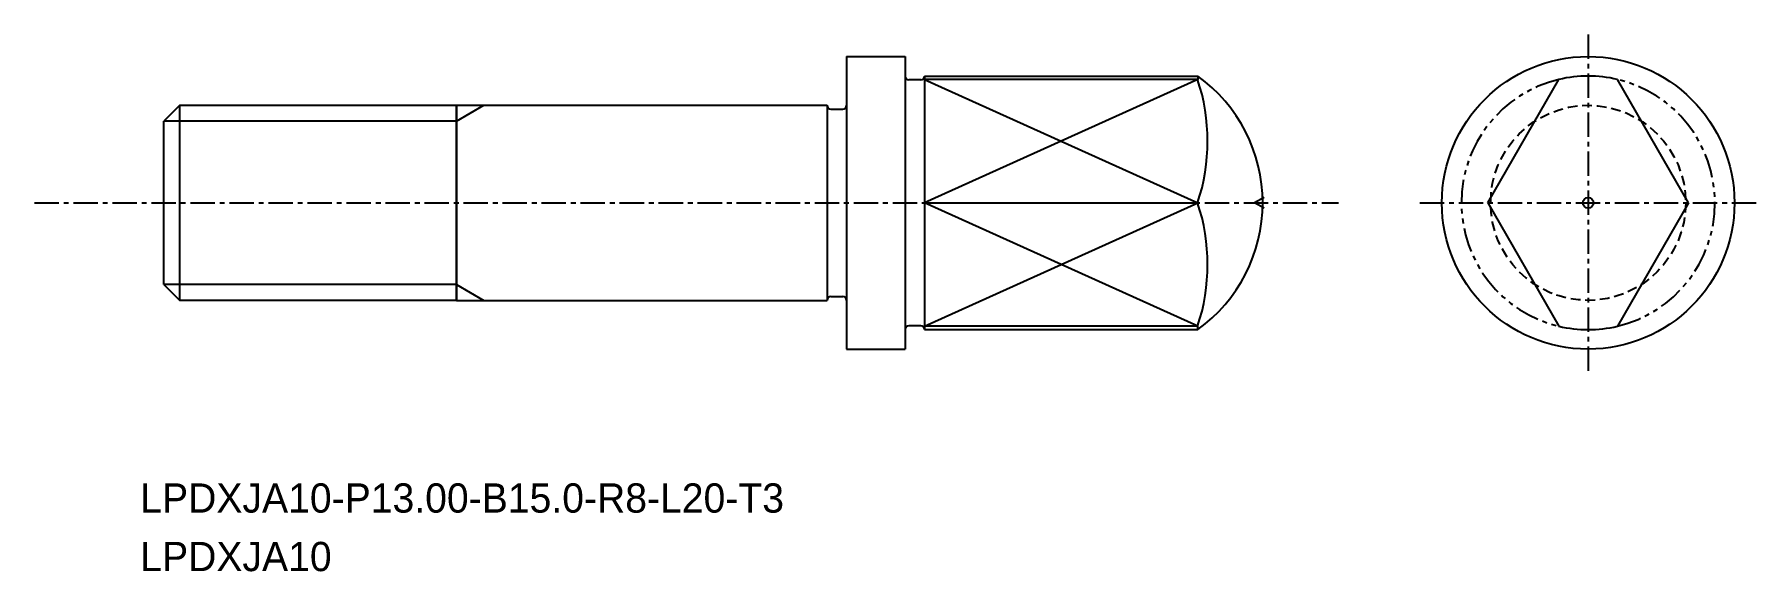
# Model space of a CAD drawing. Extents: x -1918.2 to -1829.9, y -747.6 to -720.1.
import ezdxf

# ---------------------------------------------------------------- set-up
doc = ezdxf.new("R2010")
doc.units = 0
for name, pattern in [('CENTER', [2, 1.25, -0.25, 0.25, -0.25]), ('DASHED', [0.75, 0.5, -0.25]), ('PHANTOM', [2.5, 1.25, -0.25, 0.25, -0.25, 0.25, -0.25])]:
    doc.linetypes.add(name, pattern=pattern)
doc.layers.get('0').update_dxf_attribs({"linetype": 'CONTINUOUS'})
doc.layers.add('CENTER', color=1, linetype='CENTER')

msp = doc.modelspace()

# ---------------------------------------------------------------- linework, layer by layer
at = {"color": 7, "linetype": 'CONTINUOUS'}
for p, q in [((-1876.597, -721.198), (-1873.597, -721.198)), ((-1876.597, -721.198), (-1876.597, -736.198)), ((-1872.797, -722.398), (-1873.397, -722.398)), ((-1872.597, -722.198), (-1872.597, -735.198)), ((-1872.597, -722.198), (-1858.597, -722.198)), ((-1843.729, -728.698), (-1840.078, -722.373)), ((-1833.426, -728.698), (-1837.078, -722.373)), ((-1910.785, -723.698), (-1911.597, -724.51)), ((-1910.785, -733.698), (-1910.785, -723.698)), ((-1910.785, -723.698), (-1896.597, -723.698)), ((-1896.597, -723.698), (-1896.597, -733.698)), ((-1896.597, -723.698), (-1877.597, -723.698)), ((-1896.597, -733.698), (-1896.597, -723.698)), ((-1877.597, -723.698), (-1877.597, -733.698)), ((-1877.597, -723.698), (-1877.597, -733.698)), ((-1877.397, -723.898), (-1876.797, -723.898)), ((-1911.597, -732.886), (-1911.597, -724.51)), ((-1872.597, -728.698), (-1858.597, -728.698)), ((-1843.729, -728.698), (-1840.078, -735.022)), ((-1833.426, -728.698), (-1837.078, -735.022)), ((-1911.597, -732.886), (-1910.785, -733.698)), ((-1877.397, -733.498), (-1876.797, -733.498)), ((-1896.597, -733.698), (-1910.785, -733.698)), ((-1896.597, -733.698), (-1877.597, -733.698)), ((-1872.797, -734.998), (-1873.397, -734.998)), ((-1872.597, -735.198), (-1858.597, -735.198)), ((-1876.597, -736.198), (-1873.597, -736.198))]:
    msp.add_line(p, q, dxfattribs=at)
at = {"linetype": 'CONTINUOUS'}
for p, q in [((-1873.597, -721.198), (-1873.597, -736.198)), ((-1858.597, -722.373), (-1872.597, -722.373)), ((-1858.597, -722.198), (-1858.597, -722.373)), ((-1858.597, -735.022), (-1872.597, -735.022)), ((-1858.597, -735.198), (-1858.597, -735.022))]:
    msp.add_line(p, q, dxfattribs=at)
at = {"color": 3, "linetype": 'CONTINUOUS'}
for p, q in [((-1858.597, -722.373), (-1872.597, -728.698)), ((-1872.597, -722.373), (-1858.597, -728.698)), ((-1896.597, -724.51), (-1895.191, -723.698)), ((-1896.597, -724.51), (-1911.597, -724.51)), ((-1872.597, -735.022), (-1858.597, -728.698)), ((-1858.597, -735.022), (-1872.597, -728.698)), ((-1896.597, -732.886), (-1911.597, -732.886)), ((-1896.597, -732.886), (-1895.191, -733.698))]:
    msp.add_line(p, q, dxfattribs=at)
at = {"color": 3}
for p in [(-1855.19, -728.421), (-1855.19, -728.974)]:
    msp.add_line(p, (-1855.678, -728.698), dxfattribs=at)
at = {"linetype": 'CONTINUOUS'}
msp.add_circle((-1838.578, -728.698), 7.5, dxfattribs=at)
at = {"color": 3, "linetype": 'DASHED'}
msp.add_circle((-1838.578, -728.698), 5, dxfattribs=at)
msp.add_circle((-1838.578, -728.698), 0.276)
at = {"color": 7, "linetype": 'CONTINUOUS'}
for centre, start, end in [((-1873.397, -722.198), 180, 270), ((-1872.797, -722.198), 270, 0), ((-1877.397, -723.698), 180, 270), ((-1876.797, -723.698), 270, 0), ((-1877.397, -733.698), 90, 180), ((-1876.797, -733.698), 0, 90), ((-1873.397, -735.198), 90, 180), ((-1872.797, -735.198), 0, 90)]:
    msp.add_arc(centre, 0.2, start, end, dxfattribs=at)
at = {"linetype": 'CONTINUOUS'}
for centre, radius, start, end in [((-1863.261, -728.698), 8, 305.65909, 54.34091), ((-1868.173, -725.535), 10.084, 341.72386, 18.27614), ((-1868.173, -731.86), 10.084, 341.72386, 18.27614)]:
    msp.add_arc(centre, radius, start, end, dxfattribs=at)
at = {"color": 3, "linetype": 'PHANTOM'}
for start, end in [(103.34236, 256.65764), (283.34236, 76.65764)]:
    msp.add_arc((-1838.578, -728.698), 6.5, start, end, dxfattribs=at)
for start, end in [(76.65764, 103.34236), (256.65764, 283.34236)]:
    msp.add_arc((-1838.578, -728.698), 6.5, start, end)
at = {"layer": 'CENTER', "color": 1, "linetype": 'CENTER'}
for p, q in [((-1838.578, -720.065), (-1838.578, -737.33)), ((-1918.232, -728.698), (-1851.372, -728.698)), ((-1847.21, -728.698), (-1829.945, -728.698))]:
    msp.add_line(p, q, dxfattribs=at)

# ---------------------------------------------------------------- texts
for s, p in [('LPDXJA10-P13.00-B15.0-R8-L20-T3', (-1912.807, -744.58)), ('LPDXJA10', (-1912.807, -747.58))]:
    msp.add_text(s, height=1.5).set_placement(p)

doc.saveas('drawing.dxf')
